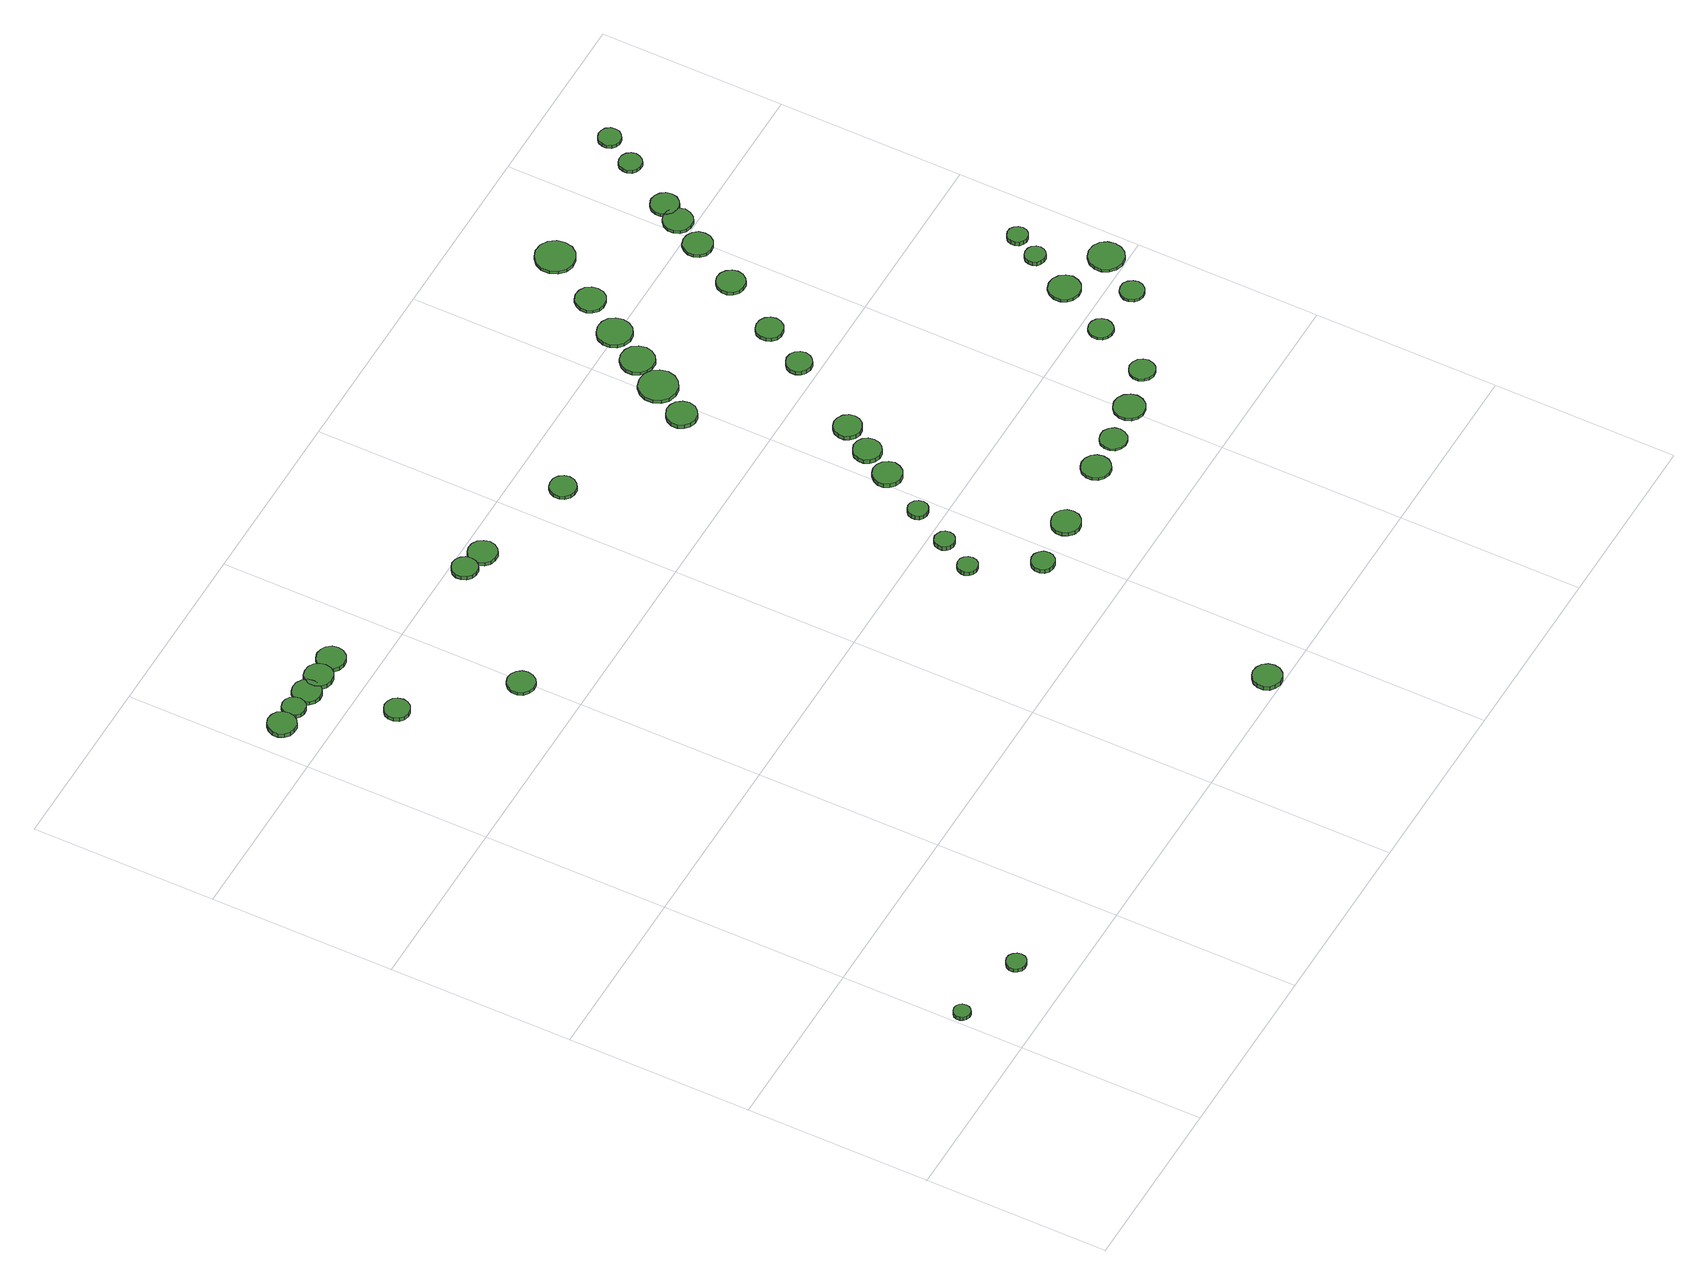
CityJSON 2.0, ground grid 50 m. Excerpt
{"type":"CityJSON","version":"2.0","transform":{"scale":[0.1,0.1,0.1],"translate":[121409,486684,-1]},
"CityObjects":{
"tree1":{"type":"SolitaryVegetationObject","attributes":{"function":"something"},"geometry":[{"type":"MultiSurface","lod":"1","boundaries":[[[0,1,2,3,4,5,6,7,8,9,10,11,12,13,14]],[[15,16,17,18,19,20,21,22,23,24,25,26,27,28,29]],[[0,29,28,1]],[[1,28,27,2]],[[2,27,26,3]],[[3,26,25,4]],[[4,25,24,5]],[[5,24,23,6]],[[6,23,22,7]],[[7,22,21,8]],[[8,21,20,9]],[[9,20,19,10]],[[10,19,18,11]],[[11,18,17,12]],[[12,17,16,13]],[[13,16,15,14]],[[14,15,29,0]]]}]},
"tree2":{"type":"SolitaryVegetationObject","attributes":{"function":"something"},"geometry":[{"type":"MultiSurface","lod":"1","boundaries":[[[30,31,32,33,34,35,36,37,38,39,40,41,42,43,44]],[[45,46,47,48,49,50,51,52,53,54,55,56,57,58,59]],[[30,59,58,31]],[[31,58,57,32]],[[32,57,56,33]],[[33,56,55,34]],[[34,55,54,35]],[[35,54,53,36]],[[36,53,52,37]],[[37,52,51,38]],[[38,51,50,39]],[[39,50,49,40]],[[40,49,48,41]],[[41,48,47,42]],[[42,47,46,43]],[[43,46,45,44]],[[44,45,59,30]]]}]},
"tree3":{"type":"SolitaryVegetationObject","attributes":{"function":"something"},"geometry":[{"type":"MultiSurface","lod":"1","boundaries":[[[60,61,62,63,64,65,66,67,68,69,70,71,72,73,74]],[[75,76,77,78,79,80,81,82,83,84,85,86,87,88,89]],[[60,89,88,61]],[[61,88,87,62]],[[62,87,86,63]],[[63,86,85,64]],[[64,85,84,65]],[[65,84,83,66]],[[66,83,82,67]],[[67,82,81,68]],[[68,81,80,69]],[[69,80,79,70]],[[70,79,78,71]],[[71,78,77,72]],[[72,77,76,73]],[[73,76,75,74]],[[74,75,89,60]]]}]},
"tree4":{"type":"SolitaryVegetationObject","attributes":{"function":"something"},"geometry":[{"type":"MultiSurface","lod":"1","boundaries":[[[90,91,92,93,94,95,96,97,98,99,100,101,102,103,104]],[[105,106,107,108,109,110,111,112,113,114,115,116,117,118,119]],[[90,119,118,91]],[[91,118,117,92]],[[92,117,116,93]],[[93,116,115,94]],[[94,115,114,95]],[[95,114,113,96]],[[96,113,112,97]],[[97,112,111,98]],[[98,111,110,99]],[[99,110,109,100]],[[100,109,108,101]],[[101,108,107,102]],[[102,107,106,103]],[[103,106,105,104]],[[104,105,119,90]]]}]},
"tree5":{"type":"SolitaryVegetationObject","attributes":{"function":"something"},"geometry":[{"type":"MultiSurface","lod":"1","boundaries":[[[120,121,122,123,124,125,126,127,128,129,130,131,132,133,134]],[[135,136,137,138,139,140,141,142,143,144,145,146,147,148,149]],[[120,149,148,121]],[[121,148,147,122]],[[122,147,146,123]],[[123,146,145,124]],[[124,145,144,125]],[[125,144,143,126]],[[126,143,142,127]],[[127,142,141,128]],[[128,141,140,129]],[[129,140,139,130]],[[130,139,138,131]],[[131,138,137,132]],[[132,137,136,133]],[[133,136,135,134]],[[134,135,149,120]]]}]},
"tree6":{"type":"SolitaryVegetationObject","attributes":{"function":"something"},"geometry":[{"type":"MultiSurface","lod":"1","boundaries":[[[150,151,152,153,154,155,156,157,158,159,160,161,162,163,164]],[[165,166,167,168,169,170,171,172,173,174,175,176,177,178,179]],[[150,179,178,151]],[[151,178,177,152]],[[152,177,176,153]],[[153,176,175,154]],[[154,175,174,155]],[[155,174,173,156]],[[156,173,172,157]],[[157,172,171,158]],[[158,171,170,159]],[[159,170,169,160]],[[160,169,168,161]],[[161,168,167,162]],[[162,167,166,163]],[[163,166,165,164]],[[164,165,179,150]]]}]},
"tree7":{"type":"SolitaryVegetationObject","attributes":{"function":"something"},"geometry":[{"type":"MultiSurface","lod":"1","boundaries":[[[180,181,182,183,184,185,186,187,188,189,190,191,192,193,194]],[[195,196,197,198,199,200,201,202,203,204,205,206,207,208,209]],[[180,209,208,181]],[[181,208,207,182]],[[182,207,206,183]],[[183,206,205,184]],[[184,205,204,185]],[[185,204,203,186]],[[186,203,202,187]],[[187,202,201,188]],[[188,201,200,189]],[[189,200,199,190]],[[190,199,198,191]],[[191,198,197,192]],[[192,197,196,193]],[[193,196,195,194]],[[194,195,209,180]]]}]},
"tree8":{"type":"SolitaryVegetationObject","attributes":{"function":"something"},"geometry":[{"type":"MultiSurface","lod":"1","boundaries":[[[210,211,212,213,214,215,216,217,218,219,220,221,222,223,224]],[[225,226,227,228,229,230,231,232,233,234,235,236,237,238,239]],[[210,239,238,211]],[[211,238,237,212]],[[212,237,236,213]],[[213,236,235,214]],[[214,235,234,215]],[[215,234,233,216]],[[216,233,232,217]],[[217,232,231,218]],[[218,231,230,219]],[[219,230,229,220]],[[220,229,228,221]],[[221,228,227,222]],[[222,227,226,223]],[[223,226,225,224]],[[224,225,239,210]]]}]},
"tree9":{"type":"SolitaryVegetationObject","attributes":{"function":"something"},"geometry":[{"type":"MultiSurface","lod":"1","boundaries":[[[240,241,242,243,244,245,246,247,248,249,250,251,252,253,254]],[[255,256,257,258,259,260,261,262,263,264,265,266,267,268,269]],[[240,269,268,241]],[[241,268,267,242]],[[242,267,266,243]],[[243,266,265,244]],[[244,265,264,245]],[[245,264,263,246]],[[246,263,262,247]],[[247,262,261,248]],[[248,261,260,249]],[[249,260,259,250]],[[250,259,258,251]],[[251,258,257,252]],[[252,257,256,253]],[[253,256,255,254]],[[254,255,269,240]]]}]},
"tree10":{"type":"SolitaryVegetationObject","attributes":{"function":"something"},"geometry":[{"type":"MultiSurface","lod":"1","boundaries":[[[270,271,272,273,274,275,276,277,278,279,280,281,282,283,284]],[[285,286,287,288,289,290,291,292,293,294,295,296,297,298,299]],[[270,299,298,271]],[[271,298,297,272]],[[272,297,296,273]],[[273,296,295,274]],[[274,295,294,275]],[[275,294,293,276]],[[276,293,292,277]],[[277,292,291,278]],[[278,291,290,279]],[[279,290,289,280]],[[280,289,288,281]],[[281,288,287,282]],[[282,287,286,283]],[[283,286,285,284]],[[284,285,299,270]]]}]},
"tree11":{"type":"SolitaryVegetationObject","attributes":{"function":"something"},"geometry":[{"type":"MultiSurface","lod":"1","boundaries":[[[300,301,302,303,304,305,306,307,308,309,310,311,312,313,314]],[[315,316,317,318,319,320,321,322,323,324,325,326,327,328,329]],[[300,329,328,301]],[[301,328,327,302]],[[302,327,326,303]],[[303,326,325,304]],[[304,325,324,305]],[[305,324,323,306]],[[306,323,322,307]],[[307,322,321,308]],[[308,321,320,309]],[[309,320,319,310]],[[310,319,318,311]],[[311,318,317,312]],[[312,317,316,313]],[[313,316,315,314]],[[314,315,329,300]]]}]},
"tree12":{"type":"SolitaryVegetationObject","attributes":{"function":"something"},"geometry":[{"type":"MultiSurface","lod":"1","boundaries":[[[330,331,332,333,334,335,336,337,338,339,340,341,342,343,344]],[[345,346,347,348,349,350,351,352,353,354,355,356,357,358,359]],[[330,359,358,331]],[[331,358,357,332]],[[332,357,356,333]],[[333,356,355,334]],[[334,355,354,335]],[[335,354,353,336]],[[336,353,352,337]],[[337,352,351,338]],[[338,351,350,339]],[[339,350,349,340]],[[340,349,348,341]],[[341,348,347,342]],[[342,347,346,343]],[[343,346,345,344]],[[344,345,359,330]]]}]},
"tree13":{"type":"SolitaryVegetationObject","attributes":{"function":"something"},"geometry":[{"type":"MultiSurface","lod":"1","boundaries":[[[360,361,362,363,364,365,366,367,368,369,370,371,372,373,374]],[[375,376,377,378,379,380,381,382,383,384,385,386,387,388,389]],[[360,389,388,361]],[[361,388,387,362]],[[362,387,386,363]],[[363,386,385,364]],[[364,385,384,365]],[[365,384,383,366]],[[366,383,382,367]],[[367,382,381,368]],[[368,381,380,369]],[[369,380,379,370]],[[370,379,378,371]],[[371,378,377,372]],[[372,377,376,373]],[[373,376,375,374]],[[374,375,389,360]]]}]},
"tree14":{"type":"SolitaryVegetationObject","attributes":{"function":"something"},"geometry":[{"type":"MultiSurface","lod":"1","boundaries":[[[390,391,392,393,394,395,396,397,398,399,400,401,402,403,404]],[[405,406,407,408,409,410,411,412,413,414,415,416,417,418,419]],[[390,419,418,391]],[[391,418,417,392]],[[392,417,416,393]],[[393,416,415,394]],[[394,415,414,395]],[[395,414,413,396]],[[396,413,412,397]],[[397,412,411,398]],[[398,411,410,399]],[[399,410,409,400]],[[400,409,408,401]],[[401,408,407,402]],[[402,407,406,403]],[[403,406,405,404]],[[404,405,419,390]]]}]},
"tree15":{"type":"SolitaryVegetationObject","attributes":{"function":"something"},"geometry":[{"type":"MultiSurface","lod":"1","boundaries":[[[420,421,422,423,424,425,426,427,428,429,430,431,432,433,434]],[[435,436,437,438,439,440,441,442,443,444,445,446,447,448,449]],[[420,449,448,421]],[[421,448,447,422]],[[422,447,446,423]],[[423,446,445,424]],[[424,445,444,425]],[[425,444,443,426]],[[426,443,442,427]],[[427,442,441,428]],[[428,441,440,429]],[[429,440,439,430]],[[430,439,438,431]],[[431,438,437,432]],[[432,437,436,433]],[[433,436,435,434]],[[434,435,449,420]]]}]},
"tree16":{"type":"SolitaryVegetationObject","attributes":{"function":"something"},"geometry":[{"type":"MultiSurface","lod":"1","boundaries":[[[450,451,452,453,454,455,456,457,458,459,460,461,462,463,464]],[[465,466,467,468,469,470,471,472,473,474,475,476,477,478,479]],[[450,479,478,451]],[[451,478,477,452]],[[452,477,476,453]],[[453,476,475,454]],[[454,475,474,455]],[[455,474,473,456]],[[456,473,472,457]],[[457,472,471,458]],[[458,471,470,459]],[[459,470,469,460]],[[460,469,468,461]],[[461,468,467,462]],[[462,467,466,463]],[[463,466,465,464]],[[464,465,479,450]]]}]},
"tree17":{"type":"SolitaryVegetationObject","attributes":{"function":"something"},"geometry":[{"type":"MultiSurface","lod":"1","boundaries":[[[480,481,482,483,484,485,486,487,488,489,490,491,492,493,494]],[[495,496,497,498,499,500,501,502,503,504,505,506,507,508,509]],[[480,509,508,481]],[[481,508,507,482]],[[482,507,506,483]],[[483,506,505,484]],[[484,505,504,485]],[[485,504,503,486]],[[486,503,502,487]],[[487,502,501,488]],[[488,501,500,489]],[[489,500,499,490]],[[490,499,498,491]],[[491,498,497,492]],[[492,497,496,493]],[[493,496,495,494]],[[494,495,509,480]]]}]},
"tree18":{"type":"SolitaryVegetationObject","attributes":{"function":"something"},"geometry":[{"type":"MultiSurface","lod":"1","boundaries":[[[510,511,512,513,514,515,516,517,518,519,520,521,522,523,524]],[[525,526,527,528,529,530,531,532,533,534,535,536,537,538,539]],[[510,539,538,511]],[[511,538,537,512]],[[512,537,536,513]],[[513,536,535,514]],[[514,535,534,515]],[[515,534,533,516]],[[516,533,532,517]],[[517,532,531,518]],[[518,531,530,519]],[[519,530,529,520]],[[520,529,528,521]],[[521,528,527,522]],[[522,527,526,523]],[[523,526,525,524]],[[524,525,539,510]]]}]},
"tree19":{"type":"SolitaryVegetationObject","attributes":{"function":"something"},"geometry":[{"type":"MultiSurface","lod":"1","boundaries":[[[540,541,542,543,544,545,546,547,548,549,550,551,552,553,554]],[[555,556,557,558,559,560,561,562,563,564,565,566,567,568,569]],[[540,569,568,541]],[[541,568,567,542]],[[542,567,566,543]],[[543,566,565,544]],[[544,565,564,545]],[[545,564,563,546]],[[546,563,562,547]],[[547,562,561,548]],[[548,561,560,549]],[[549,560,559,550]],[[550,559,558,551]],[[551,558,557,552]],[[552,557,556,553]],[[553,556,555,554]],[[554,555,569,540]]]}]},
"tree20":{"type":"SolitaryVegetationObject","attributes":{"function":"something"},"geometry":[{"type":"MultiSurface","lod":"1","boundaries":[[[570,571,572,573,574,575,576,577,578,579,580,581,582,583,584]],[[585,586,587,588,589,590,591,592,593,594,595,596,597,598,599]],[[570,599,598,571]],[[571,598,597,572]],[[572,597,596,573]],[[573,596,595,574]],[[574,595,594,575]],[[575,594,593,576]],[[576,593,592,577]],[[577,592,591,578]],[[578,591,590,579]],[[579,590,589,580]],[[580,589,588,581]],[[581,588,587,582]],[[582,587,586,583]],[[583,586,585,584]],[[584,585,599,570]]]}]},
"tree21":{"type":"SolitaryVegetationObject","attributes":{"function":"something"},"geometry":[{"type":"MultiSurface","lod":"1","boundaries":[[[600,601,602,603,604,605,606,607,608,609,610,611,612,613,614]],[[615,616,617,618,619,620,621,622,623,624,625,626,627,628,629]],[[600,629,628,601]],[[601,628,627,602]],[[602,627,626,603]],[[603,626,625,604]],[[604,625,624,605]],[[605,624,623,606]],[[606,623,622,607]],[[607,622,621,608]],[[608,621,620,609]],[[609,620,619,610]],[[610,619,618,611]],[[611,618,617,612]],[[612,617,616,613]],[[613,616,615,614]],[[614,615,629,600]]]}]},
"tree22":{"type":"SolitaryVegetationObject","attributes":{"function":"something"},"geometry":[{"type":"MultiSurface","lod":"1","boundaries":[[[630,631,632,633,634,635,636,637,638,639,640,641,642,643,644]],[[645,646,647,648,649,650,651,652,653,654,655,656,657,658,659]],[[630,659,658,631]],[[631,658,657,632]],[[632,657,656,633]],[[633,656,655,634]],[[634,655,654,635]],[[635,654,653,636]],[[636,653,652,637]],[[637,652,651,638]],[[638,651,650,639]],[[639,650,649,640]],[[640,649,648,641]],[[641,648,647,642]],[[642,647,646,643]],[[643,646,645,644]],[[644,645,659,630]]]}]},
"tree23":{"type":"SolitaryVegetationObject","attributes":{"function":"something"},"geometry":[{"type":"MultiSurface","lod":"1","boundaries":[[[660,661,662,663,664,665,666,667,668,669,670,671,672,673,674]],[[675,676,677,678,679,680,681,682,683,684,685,686,687,688,689]],[[660,689,688,661]],[[661,688,687,662]],[[662,687,686,663]],[[663,686,685,664]],[[664,685,684,665]],[[665,684,683,666]],[[666,683,682,667]],[[667,682,681,668]],[[668,681,680,669]],[[669,680,679,670]],[[670,679,678,671]],[[671,678,677,672]],[[672,677,676,673]],[[673,676,675,674]],[[674,675,689,660]]]}]},
"tree24":{"type":"SolitaryVegetationObject","attributes":{"function":"something"},"geometry":[{"type":"MultiSurface","lod":"1","boundaries":[[[690,691,692,693,694,695,696,697,698,699,700,701,702,703,704]],[[705,706,707,708,709,710,711,712,713,714,715,716,717,718,719]],[[690,719,718,691]],[[691,718,717,692]],[[692,717,716,693]],[[693,716,715,694]],[[694,715,714,695]],[[695,714,713,696]],[[696,713,712,697]],[[697,712,711,698]],[[698,711,710,699]],[[699,710,709,700]],[[700,709,708,701]],[[701,708,707,702]],[[702,707,706,703]],[[703,706,705,704]],[[704,705,719,690]]]}]},
"tree25":{"type":"SolitaryVegetationObject","attributes":{"function":"something"},"geometry":[{"type":"MultiSurface","lod":"1","boundaries":[[[720,721,722,723,724,725,726,727,728,729,730,731,732,733,734]],[[735,736,737,738,739,740,741,742,743,744,745,746,747,748,749]],[[720,749,748,721]],[[721,748,747,722]],[[722,747,746,723]],[[723,746,745,724]],[[724,745,744,725]],[[725,744,743,726]],[[726,743,742,727]],[[727,742,741,728]],[[728,741,740,729]],[[729,740,739,730]],[[730,739,738,731]],[[731,738,737,732]],[[732,737,736,733]],[[733,736,735,734]],[[734,735,749,720]]]}]},
"tree26":{"type":"SolitaryVegetationObject","attributes":{"function":"something"},"geometry":[{"type":"MultiSurface","lod":"1","boundaries":[[[750,751,752,753,754,755,756,757,758,759,760,761,762,763,764]],[[765,766,767,768,769,770,771,772,773,774,775,776,777,778,779]],[[750,779,778,751]],[[751,778,777,752]],[[752,777,776,753]],[[753,776,775,754]],[[754,775,774,755]],[[755,774,773,756]],[[756,773,772,757]],[[757,772,771,758]],[[758,771,770,759]],[[759,770,769,760]],[[760,769,768,761]],[[761,768,767,762]],[[762,767,766,763]],[[763,766,765,764]],[[764,765,779,750]]]}]},
"tree27":{"type":"SolitaryVegetationObject","attributes":{"function":"something"},"geometry":[{"type":"MultiSurface","lod":"1","boundaries":[[[780,781,782,783,784,785,786,787,788,789,790,791,792,793,794]],[[795,796,797,798,799,800,801,802,803,804,805,806,807,808,809]],[[780,809,808,781]],[[781,808,807,782]],[[782,807,806,783]],[[783,806,805,784]],[[784,805,804,785]],[[785,804,803,786]],[[786,803,802,787]],[[787,802,801,788]],[[788,801,800,789]],[[789,800,799,790]],[[790,799,798,791]],[[791,798,797,792]],[[792,797,796,793]],[[793,796,795,794]],[[794,795,809,780]]]}]},
"tree28":{"type":"SolitaryVegetationObject","attributes":{"function":"something"},"geometry":[{"type":"MultiSurface","lod":"1","boundaries":[[[810,811,812,813,814,815,816,817,818,819,820,821,822,823,824]],[[825,826,827,828,829,830,831,832,833,834,835,836,837,838,839]],[[810,839,838,811]],[[811,838,837,812]],[[812,837,836,813]],[[813,836,835,814]],[[814,835,834,815]],[[815,834,833,816]],[[816,833,832,817]],[[817,832,831,818]],[[818,831,830,819]],[[819,830,829,820]],[[820,829,828,821]],[[821,828,827,822]],[[822,827,826,823]],[[823,826,825,824]],[[824,825,839,810]]]}]},
"tree29":{"type":"SolitaryVegetationObject","attributes":{"function":"something"},"geometry":[{"type":"MultiSurface","lod":"1","boundaries":[[[840,841,842,843,844,845,846,847,848,849,850,851,852,853,854]],[[855,856,857,858,859,860,861,862,863,864,865,866,867,868,869]],[[840,869,868,841]],[[841,868,867,842]],[[842,867,866,843]],[[843,866,865,844]],[[844,865,864,845]],[[845,864,863,846]],[[846,863,862,847]],[[847,862,861,848]],[[848,861,860,849]],[[849,860,859,850]],[[850,859,858,851]],[[851,858,857,852]],[[852,857,856,853]],[[853,856,855,854]],[[854,855,869,840]]]}]},
"tree30":{"type":"SolitaryVegetationObject","attributes":{"function":"something"},"geometry":[{"type":"MultiSurface","lod":"1","boundaries":[[[870,871,872,873,874,875,876,877,878,879,880,881,882,883,884]],[[885,886,887,888,889,890,891,892,893,894,895,896,897,898,899]],[[870,899,898,871]],[[871,898,897,872]],[[872,897,896,873]],[[873,896,895,874]],[[874,895,894,875]],[[875,894,893,876]],[[876,893,892,877]],[[877,892,891,878]],[[878,891,890,879]],[[879,890,889,880]],[[880,889,888,881]],[[881,888,887,882]],[[882,887,886,883]],[[883,886,885,884]],[[884,885,899,870]]]}]},
"tree31":{"type":"SolitaryVegetationObject","attributes":{"function":"something"},"geometry":[{"type":"MultiSurface","lod":"1","boundaries":[[[900,901,902,903,904,905,906,907,908,909,910,911,912,913,914]],[[915,916,917,918,919,920,921,922,923,924,925,926,927,928,929]],[[900,929,928,901]],[[901,928,927,902]],[[902,927,926,903]],[[903,926,925,904]],[[904,925,924,905]],[[905,924,923,906]],[[906,923,922,907]],[[907,922,921,908]],[[908,921,920,909]],[[909,920,919,910]],[[910,919,918,911]],[[911,918,917,912]],[[912,917,916,913]],[[913,916,915,914]],[[914,915,929,900]]]}]},
"tree32":{"type":"SolitaryVegetationObject","attributes":{"function":"something"},"geometry":[{"type":"MultiSurface","lod":"1","boundaries":[[[930,931,932,933,934,935,936,937,938,939,940,941,942,943,944]],[[945,946,947,948,949,950,951,952,953,954,955,956,957,958,959]],[[930,959,958,931]],[[931,958,957,932]],[[932,957,956,933]],[[933,956,955,934]],[[934,955,954,935]],[[935,954,953,936]],[[936,953,952,937]],[[937,952,951,938]],[[938,951,950,939]],[[939,950,949,940]],[[940,949,948,941]],[[941,948,947,942]],[[942,947,946,943]],[[943,946,945,944]],[[944,945,959,930]]]}]},
"tree33":{"type":"SolitaryVegetationObject","attributes":{"function":"something"},"geometry":[{"type":"MultiSurface","lod":"1","boundaries":[[[960,961,962,963,964,965,966,967,968,969,970,971,972,973,974]],[[975,976,977,978,979,980,981,982,983,984,985,986,987,988,989]],[[960,989,988,961]],[[961,988,987,962]],[[962,987,986,963]],[[963,986,985,964]],[[964,985,984,965]],[[965,984,983,966]],[[966,983,982,967]],[[967,982,981,968]],[[968,981,980,969]],[[969,980,979,970]],[[970,979,978,971]],[[971,978,977,972]],[[972,977,976,973]],[[973,976,975,974]],[[974,975,989,960]]]}]},
"tree34":{"type":"SolitaryVegetationObject","attributes":{"function":"something"},"geometry":[{"type":"MultiSurface","lod":"1","boundaries":[[[990,991,992,993,994,995,996,997,998,999,1000,1001,1002,1003,1004]],[[1005,1006,1007,1008,1009,1010,1011,1012,1013,1014,1015,1016,1017,1018,1019]],[[990,1019,1018,991]],[[991,1018,1017,992]],[[992,1017,1016,993]],[[993,1016,1015,994]],[[994,1015,1014,995]],[[995,1014,1013,996]],[[996,1013,1012,997]],[[997,1012,1011,998]],[[998,1011,1010,999]],[[999,1010,1009,1000]],[[1000,1009,1008,1001]],[[1001,1008,1007,1002]],[[1002,1007,1006,1003]],[[1003,1006,1005,1004]],[[1004,1005,1019,990]]]}]},
"tree35":{"type":"SolitaryVegetationObject","attributes":{"function":"something"},"geometry":[{"type":"MultiSurface","lod":"1","boundaries":[[[1020,1021,1022,1023,1024,1025,1026,1027,1028,1029,1030,1031,1032,1033,1034]],[[1035,1036,1037,1038,1039,1040,1041,1042,1043,1044,1045,1046,1047,1048,1049]],[[1020,1049,1048,1021]],[[1021,1048,1047,1022]],[[1022,1047,1046,1023]],[[1023,1046,1045,1024]],[[1024,1045,1044,1025]],[[1025,1044,1043,1026]],[[1026,1043,1042,1027]],[[1027,1042,1041,1028]],[[1028,1041,1040,1029]],[[1029,1040,1039,1030]],[[1030,1039,1038,1031]],[[1031,1038,1037,1032]],[[1032,1037,1036,1033]],[[1033,1036,1035,1034]],[[1034,1035,1049,1020]]]}]},
"tree36":{"type":"SolitaryVegetationObject","attributes":{"function":"something"},"geometry":[{"type":"MultiSurface","lod":"1","boundaries":[[[1050,1051,1052,1053,1054,1055,1056,1057,1058,1059,1060,1061,1062,1063,1064]],[[1065,1066,1067,1068,1069,1070,1071,1072,1073,1074,1075,1076,1077,1078,1079]],[[1050,1079,1078,1051]],[[1051,1078,1077,1052]],[[1052,1077,1076,1053]],[[1053,1076,1075,1054]],[[1054,1075,1074,1055]],[[1055,1074,1073,1056]],[[1056,1073,1072,1057]],[[1057,1072,1071,1058]],[[1058,1071,1070,1059]],[[1059,1070,1069,1060]],[[1060,1069,1068,1061]],[[1061,1068,1067,1062]],[[1062,1067,1066,1063]],[[1063,1066,1065,1064]],[[1064,1065,1079,1050]]]}]},
"tree37":{"type":"SolitaryVegetationObject","attributes":{"function":"something"},"geometry":[{"type":"MultiSurface","lod":"1","boundaries":[[[1080,1081,1082,1083,1084,1085,1086,1087,1088,1089,1090,1091,1092,1093,1094]],[[1095,1096,1097,1098,1099,1100,1101,1102,1103,1104,1105,1106,1107,1108,1109]],[[1080,1109,1108,1081]],[[1081,1108,1107,1082]],[[1082,1107,1106,1083]],[[1083,1106,1105,1084]],[[1084,1105,1104,1085]],[[1085,1104,1103,1086]],[[1086,1103,1102,1087]],[[1087,1102,1101,1088]],[[1088,1101,1100,1089]],[[1089,1100,1099,1090]],[[1090,1099,1098,1091]],[[1091,1098,1097,1092]],[[1092,1097,1096,1093]],[[1093,1096,1095,1094]],[[1094,1095,1109,1080]]]}]},
"tree38":{"type":"SolitaryVegetationObject","attributes":{"function":"something"},"geometry":[{"type":"MultiSurface","lod":"1","boundaries":[[[1110,1111,1112,1113,1114,1115,1116,1117,1118,1119,1120,1121,1122,1123,1124]],[[1125,1126,1127,1128,1129,1130,1131,1132,1133,1134,1135,1136,1137,1138,1139]],[[1110,1139,1138,1111]],[[1111,1138,1137,1112]],[[1112,1137,1136,1113]],[[1113,1136,1135,1114]],[[1114,1135,1134,1115]],[[1115,1134,1133,1116]],[[1116,1133,1132,1117]],[[1117,1132,1131,1118]],[[1118,1131,1130,1119]],[[1119,1130,1129,1120]],[[1120,1129,1128,1121]],[[1121,1128,1127,1122]],[[1122,1127,1126,1123]],[[1123,1126,1125,1124]],[[1124,1125,1139,1110]]]}]},
"tree39":{"type":"SolitaryVegetationObject","attributes":{"function":"something"},"geometry":[{"type":"MultiSurface","lod":"1","boundaries":[[[1140,1141,1142,1143,1144,1145,1146,1147,1148,1149,1150,1151,1152,1153,1154]],[[1155,1156,1157,1158,1159,1160,1161,1162,1163,1164,1165,1166,1167,1168,1169]],[[1140,1169,1168,1141]],[[1141,1168,1167,1142]],[[1142,1167,1166,1143]],[[1143,1166,1165,1144]],[[1144,1165,1164,1145]],[[1145,1164,1163,1146]],[[1146,1163,1162,1147]],[[1147,1162,1161,1148]],[[1148,1161,1160,1149]],[[1149,1160,1159,1150]],[[1150,1159,1158,1151]],[[1151,1158,1157,1152]],[[1152,1157,1156,1153]],[[1153,1156,1155,1154]],[[1154,1155,1169,1140]]]}]},
"tree40":{"type":"SolitaryVegetationObject","attributes":{"function":"something"},"geometry":[{"type":"MultiSurface","lod":"1","boundaries":[[[1170,1171,1172,1173,1174,1175,1176,1177,1178,1179,1180,1181,1182,1183,1184]],[[1185,1186,1187,1188,1189,1190,1191,1192,1193,1194,1195,1196,1197,1198,1199]],[[1170,1199,1198,1171]],[[1171,1198,1197,1172]],[[1172,1197,1196,1173]],[[1173,1196,1195,1174]],[[1174,1195,1194,1175]],[[1175,1194,1193,1176]],[[1176,1193,1192,1177]],[[1177,1192,1191,1178]],[[1178,1191,1190,1179]],[[1179,1190,1189,1180]],[[1180,1189,1188,1181]],[[1181,1188,1187,1182]],[[1182,1187,1186,1183]],[[1183,1186,1185,1184]],[[1184,1185,1199,1170]]]}]},
"tree41":{"type":"SolitaryVegetationObject","attributes":{"function":"something"},"geometry":[{"type":"MultiSurface","lod":"1","boundaries":[[[1200,1201,1202,1203,1204,1205,1206,1207,1208,1209,1210,1211,1212,1213,1214]],[[1215,1216,1217,1218,1219,1220,1221,1222,1223,1224,1225,1226,1227,1228,1229]],[[1200,1229,1228,1201]],[[1201,1228,1227,1202]],[[1202,1227,1226,1203]],[[1203,1226,1225,1204]],[[1204,1225,1224,1205]],[[1205,1224,1223,1206]],[[1206,1223,1222,1207]],[[1207,1222,1221,1208]],[[1208,1221,1220,1209]],[[1209,1220,1219,1210]],[[1210,1219,1218,1211]],[[1211,1218,1217,1212]],[[1212,1217,1216,1213]],[[1213,1216,1215,1214]],[[1214,1215,1229,1200]]]}]},
"tree42":{"type":"SolitaryVegetationObject","attributes":{"function":"something"},"geometry":[{"type":"MultiSurface","lod":"1","boundaries":[[[1230,1231,1232,1233,1234,1235,1236,1237,1238,1239,1240,1241,1242,1243,1244]],[[1245,1246,1247,1248,1249,1250,1251,1252,1253,1254,1255,1256,1257,1258,1259]],[[1230,1259,1258,1231]],[[1231,1258,1257,1232]],[[1232,1257,1256,1233]],[[1233,1256,1255,1234]],[[1234,1255,1254,1235]],[[1235,1254,1253,1236]],[[1236,1253,1252,1237]],[[1237,1252,1251,1238]],[[1238,1251,1250,1239]],[[1239,1250,1249,1240]],[[1240,1249,1248,1241]],[[1241,1248,1247,1242]],[[1242,1247,1246,1243]],[[1243,1246,1245,1244]],[[1244,1245,1259,1230]]]}]},
"tree43":{"type":"SolitaryVegetationObject","attributes":{"function":"something"},"geometry":[{"type":"MultiSurface","lod":"1","boundaries":[[[1260,1261,1262,1263,1264,1265,1266,1267,1268,1269,1270,1271,1272,1273,1274]],[[1275,1276,1277,1278,1279,1280,1281,1282,1283,1284,1285,1286,1287,1288,1289]],[[1260,1289,1288,1261]],[[1261,1288,1287,1262]],[[1262,1287,1286,1263]],[[1263,1286,1285,1264]],[[1264,1285,1284,1265]],[[1265,1284,1283,1266]],[[1266,1283,1282,1267]],[[1267,1282,1281,1268]],[[1268,1281,1280,1269]],[[1269,1280,1279,1270]],[[1270,1279,1278,1271]],[[1271,1278,1277,1272]],[[1272,1277,1276,1273]],[[1273,1276,1275,1274]],[[1274,1275,1289,1260]]]}]},
"tree44":{"type":"SolitaryVegetationObject","attributes":{"function":"something"},"geometry":[{"type":"MultiSurface","lod":"1","boundaries":[[[1290,1291,1292,1293,1294,1295,1296,1297,1298,1299,1300,1301,1302,1303,1304]],[[1305,1306,1307,1308,1309,1310,1311,1312,1313,1314,1315,1316,1317,1318,1319]],[[1290,1319,1318,1291]],[[1291,1318,1317,1292]],[[1292,1317,1316,1293]],[[1293,1316,1315,1294]],[[1294,1315,1314,1295]],[[1295,1314,1313,1296]],[[1296,1313,1312,1297]],[[1297,1312,1311,1298]],[[1298,1311,1310,1299]],[[1299,1310,1309,1300]],[[1300,1309,1308,1301]],[[1301,1308,1307,1302]],[[1302,1307,1306,1303]],[[1303,1306,1305,1304]],[[1304,1305,1319,1290]]]}]},
"tree45":{"type":"SolitaryVegetationObject","attributes":{"function":"something"},"geometry":[{"type":"MultiSurface","lod":"1","boundaries":[[[1320,1321,1322,1323,1324,1325,1326,1327,1328,1329,1330,1331,1332,1333,1334]],[[1335,1336,1337,1338,1339,1340,1341,1342,1343,1344,1345,1346,1347,1348,1349]],[[1320,1349,1348,1321]],[[1321,1348,1347,1322]],[[1322,1347,1346,1323]],[[1323,1346,1345,1324]],[[1324,1345,1344,1325]],[[1325,1344,1343,1326]],[[1326,1343,1342,1327]],[[1327,1342,1341,1328]],[[1328,1341,1340,1329]],[[1329,1340,1339,1330]],[[1330,1339,1338,1331]],[[1331,1338,1337,1332]],[[1332,1337,1336,1333]],[[1333,1336,1335,1334]],[[1334,1335,1349,1320]]]}]}
},
"vertices":[
[44,178,31],[42,188,31],[37,195,31],[29,200,31],[20,201,31],[11,198,31],[4,192,31],[0,183,31],[0,174,31],[4,165,31],[11,159,31],[20,156,31],[29,157,31],[37,162,31],[42,169,31],[42,169,19],[37,162,19],[29,157,19],[20,156,19],[11,159,19],[4,165,19],[0,174,19],[0,183,19],[4,192,19],[11,198,19],[20,201,19],[29,200,19],[37,195,19],[42,188,19],[44,178,19],
[263,140,24],[261,151,24],[254,160,24],[245,166,24],[234,167,24],[223,163,24],[215,156,24],[210,146,24],[210,135,24],[215,125,24],[223,117,24],[234,114,24],[245,115,24],[254,120,24],[261,129,24],[261,129,12],[254,120,12],[245,115,12],[234,114,12],[223,117,12],[215,125,12],[210,135,12],[210,146,12],[215,156,12],[223,163,12],[234,167,12],[245,166,12],[254,160,12],[261,151,12],[263,140,12],
[122,2116,27],[119,2132,27],[110,2145,27],[96,2152,27],[80,2154,27],[65,2149,27],[54,2139,27],[47,2124,27],[47,2108,27],[54,2094,27],[65,2083,27],[80,2079,27],[96,2080,27],[110,2088,27],[119,2101,27],[119,2101,14],[110,2088,14],[96,2080,14],[80,2079,14],[65,2083,14],[54,2094,14],[47,2108,14],[47,2124,14],[54,2139,14],[65,2149,14],[80,2154,14],[96,2152,14],[110,2145,14],[119,2132,14],[122,2116,14],
[180,2117,25],[177,2130,25],[170,2140,25],[159,2146,25],[146,2148,25],[134,2144,25],[124,2135,25],[119,2123,25],[119,2111,25],[124,2099,25],[134,2090,25],[146,2086,25],[159,2088,25],[170,2094,25],[177,2104,25],[177,2104,13],[170,2094,13],[159,2088,13],[146,2086,13],[134,2090,13],[124,2099,13],[119,2111,13],[119,2123,13],[124,2135,13],[134,2144,13],[146,2148,13],[159,2146,13],[170,2140,13],[177,2130,13],[180,2117,13],
[298,1889,23],[295,1903,23],[287,1914,23],[274,1921,23],[260,1923,23],[247,1918,23],[237,1909,23],[231,1896,23],[231,1882,23],[237,1869,23],[247,1860,23],[260,1856,23],[274,1857,23],[287,1864,23],[295,1875,23],[295,1875,11],[287,1864,11],[274,1857,11],[260,1856,11],[247,1860,11],[237,1869,11],[231,1882,11],[231,1896,11],[237,1909,11],[247,1918,11],[260,1923,11],[274,1921,11],[287,1914,11],[295,1903,11],[298,1889,11],
[248,2113,24],[245,2129,24],[236,2141,24],[222,2149,24],[206,2151,24],[191,2146,24],[180,2136,24],[173,2121,24],[173,2105,24],[180,2091,24],[191,2080,24],[206,2075,24],[222,2077,24],[236,2085,24],[245,2098,24],[245,2098,12],[236,2085,12],[222,2077,12],[206,2075,12],[191,2080,12],[180,2091,12],[173,2105,12],[173,2121,12],[180,2136,12],[191,2146,12],[206,2151,12],[222,2149,12],[236,2141,12],[245,2129,12],[248,2113,12],
[308,2112,25],[305,2127,25],[296,2140,25],[282,2148,25],[266,2149,25],[251,2145,25],[240,2134,25],[233,2120,25],[233,2104,25],[240,2089,25],[251,2079,25],[266,2074,25],[282,2076,25],[296,2084,25],[305,2096,25],[305,2096,12],[296,2084,12],[282,2076,12],[266,2074,12],[251,2079,12],[240,2089,12],[233,2104,12],[233,2120,12],[240,2134,12],[251,2145,12],[266,2149,12],[282,2148,12],[296,2140,12],[305,2127,12],[308,2112,12],
[375,2112,23],[372,2128,23],[362,2141,23],[349,2148,23],[333,2150,23],[318,2145,23],[306,2135,23],[300,2120,23],[300,2104,23],[306,2090,23],[318,2080,23],[333,2075,23],[349,2076,23],[362,2084,23],[372,2097,23],[372,2097,11],[362,2084,11],[349,2076,11],[333,2075,11],[318,2080,11],[306,2090,11],[300,2104,11],[300,2120,11],[306,2135,11],[318,2145,11],[333,2150,11],[349,2148,11],[362,2141,11],[372,2128,11],[375,2112,11],
[528,1662,16],[525,1677,16],[516,1689,16],[503,1697,16],[487,1699,16],[473,1694,16],[461,1684,16],[455,1670,16],[455,1654,16],[461,1640,16],[473,1630,16],[487,1625,16],[503,1626,16],[516,1634,16],[525,1647,16],[525,1647,7],[516,1634,7],[503,1626,7],[487,1625,7],[473,1630,7],[461,1640,7],[455,1654,7],[455,1670,7],[461,1684,7],[473,1694,7],[487,1699,7],[503,1697,7],[516,1689,7],[525,1677,7],[528,1662,7],
[796,1964,19],[793,1978,19],[785,1989,19],[773,1996,19],[759,1998,19],[745,1993,19],[735,1984,19],[729,1971,19],[729,1957,19],[735,1944,19],[745,1934,19],[759,1930,19],[773,1931,19],[785,1938,19],[793,1950,19],[793,1950,7],[785,1938,7],[773,1931,7],[759,1930,7],[745,1934,7],[735,1944,7],[729,1957,7],[729,1971,7],[735,1984,7],[745,1993,7],[759,1998,7],[773,1996,7],[785,1989,7],[793,1978,7],[796,1964,7],
[1409,39,22],[1406,55,22],[1396,68,22],[1382,76,22],[1366,78,22],[1351,73,22],[1339,62,22],[1333,47,22],[1333,31,22],[1339,16,22],[1351,6,22],[1366,1,22],[1382,2,22],[1396,10,22],[1406,23,22],[1406,23,9],[1396,10,9],[1382,2,9],[1366,1,9],[1351,6,9],[1339,16,9],[1333,31,9],[1333,47,9],[1339,62,9],[1351,73,9],[1366,78,9],[1382,76,9],[1396,68,9],[1406,55,9],[1409,39,9],
[867,1949,18],[863,1964,18],[854,1977,18],[840,1985,18],[824,1987,18],[809,1982,18],[797,1971,18],[791,1957,18],[791,1941,18],[797,1926,18],[809,1916,18],[824,1911,18],[840,1912,18],[854,1920,18],[863,1933,18],[863,1933,7],[854,1920,7],[840,1912,7],[824,1911,7],[809,1916,7],[797,1926,7],[791,1941,7],[791,1957,7],[797,1971,7],[809,1982,7],[824,1987,7],[840,1985,7],[854,1977,7],[863,1964,7],[867,1949,7],
[1376,867,22],[1374,878,22],[1367,887,22],[1358,893,22],[1347,894,22],[1336,890,22],[1328,883,22],[1323,873,22],[1323,862,22],[1328,851,22],[1336,844,22],[1347,840,22],[1358,842,22],[1367,847,22],[1374,856,22],[1374,856,10],[1367,847,10],[1358,842,10],[1347,840,10],[1336,844,10],[1328,851,10],[1323,862,10],[1323,873,10],[1328,883,10],[1336,890,10],[1347,894,10],[1358,893,10],[1367,887,10],[1374,878,10],[1376,867,10],
[1477,707,25],[1475,720,25],[1467,730,25],[1456,737,25],[1443,738,25],[1431,734,25],[1421,726,25],[1416,714,25],[1416,701,25],[1421,689,25],[1431,680,25],[1443,677,25],[1456,678,25],[1467,684,25],[1475,695,25],[1475,695,12],[1467,684,12],[1456,678,12],[1443,677,12],[1431,680,12],[1421,689,12],[1416,701,12],[1416,714,12],[1421,726,12],[1431,734,12],[1443,738,12],[1456,737,12],[1467,730,12],[1475,720,12],[1477,707,12],
[1150,1876,18],[1147,1890,18],[1138,1902,18],[1125,1909,18],[1111,1910,18],[1097,1906,18],[1086,1896,18],[1080,1883,18],[1080,1868,18],[1086,1855,18],[1097,1845,18],[1111,1841,18],[1125,1842,18],[1138,1850,18],[1147,1861,18],[1147,1861,7],[1138,1850,7],[1125,1842,7],[1111,1841,7],[1097,1845,7],[1086,1855,7],[1080,1868,7],[1080,1883,7],[1086,1896,7],[1097,1906,7],[1111,1910,7],[1125,1909,7],[1138,1902,7],[1147,1890,7],[1150,1876,7],
[1426,958,20],[1424,969,20],[1417,978,20],[1407,983,20],[1396,985,20],[1386,981,20],[1377,974,20],[1373,964,20],[1373,952,20],[1377,942,20],[1386,935,20],[1396,931,20],[1407,932,20],[1417,938,20],[1424,947,20],[1424,947,7],[1417,938,7],[1407,932,7],[1396,931,7],[1386,935,7],[1377,942,7],[1373,952,7],[1373,964,7],[1377,974,7],[1386,981,7],[1396,985,7],[1407,983,7],[1417,978,7],[1424,969,7],[1426,958,7],
[1486,1064,19],[1484,1075,19],[1477,1084,19],[1467,1090,19],[1456,1091,19],[1446,1088,19],[1437,1080,19],[1433,1070,19],[1433,1059,19],[1437,1049,19],[1446,1041,19],[1456,1038,19],[1467,1039,19],[1477,1044,19],[1484,1053,19],[1484,1053,7],[1477,1044,7],[1467,1039,7],[1456,1038,7],[1446,1041,7],[1437,1049,7],[1433,1059,7],[1433,1070,7],[1437,1080,7],[1446,1088,7],[1456,1091,7],[1467,1090,7],[1477,1084,7],[1484,1075,7],[1486,1064,7],
[1632,721,19],[1629,737,19],[1619,750,19],[1605,758,19],[1589,759,19],[1574,754,19],[1562,744,19],[1555,729,19],[1555,713,19],[1562,698,19],[1574,687,19],[1589,682,19],[1605,684,19],[1619,692,19],[1629,705,19],[1629,705,7],[1619,692,7],[1605,684,7],[1589,682,7],[1574,687,7],[1562,698,7],[1555,713,7],[1555,729,7],[1562,744,7],[1574,754,7],[1589,759,7],[1605,758,7],[1619,750,7],[1629,737,7],[1632,721,7],
[1567,1186,20],[1563,1202,20],[1554,1215,20],[1540,1223,20],[1524,1225,20],[1509,1220,20],[1497,1209,20],[1490,1194,20],[1490,1178,20],[1497,1164,20],[1509,1153,20],[1524,1148,20],[1540,1150,20],[1554,1158,20],[1563,1171,20],[1563,1171,7],[1554,1158,7],[1540,1150,7],[1524,1148,7],[1509,1153,7],[1497,1164,7],[1490,1178,7],[1490,1194,7],[1497,1209,7],[1509,1220,7],[1524,1225,7],[1540,1223,7],[1554,1215,7],[1563,1202,7],[1567,1186,7],
[1609,1266,23],[1606,1281,23],[1597,1294,23],[1584,1301,23],[1568,1303,23],[1554,1298,23],[1542,1288,23],[1536,1274,23],[1536,1258,23],[1542,1244,23],[1554,1234,23],[1568,1229,23],[1584,1231,23],[1597,1239,23],[1606,1251,23],[1606,1251,10],[1597,1239,10],[1584,1231,10],[1568,1229,10],[1554,1234,10],[1542,1244,10],[1536,1258,10],[1536,1274,10],[1542,1288,10],[1554,1298,10],[1568,1303,10],[1584,1301,10],[1597,1294,10],[1606,1281,10],[1609,1266,10],
[1505,1729,21],[1501,1745,21],[1491,1759,21],[1477,1767,21],[1460,1769,21],[1444,1763,21],[1432,1752,21],[1425,1737,21],[1425,1720,21],[1432,1705,21],[1444,1694,21],[1460,1689,21],[1477,1690,21],[1491,1699,21],[1501,1712,21],[1501,1712,8],[1491,1699,8],[1477,1690,8],[1460,1689,8],[1444,1694,8],[1432,1705,8],[1425,1720,8],[1425,1737,8],[1432,1752,8],[1444,1763,8],[1460,1769,8],[1477,1767,8],[1491,1759,8],[1501,1745,8],[1505,1729,8],
[1831,742,16],[1828,758,16],[1818,771,16],[1804,779,16],[1788,781,16],[1773,776,16],[1760,765,16],[1754,750,16],[1754,734,16],[1760,719,16],[1773,708,16],[1788,703,16],[1804,705,16],[1818,713,16],[1828,726,16],[1828,726,7],[1818,713,7],[1804,705,7],[1788,703,7],[1773,708,7],[1760,719,7],[1754,734,7],[1754,750,7],[1760,765,7],[1773,776,7],[1788,781,7],[1804,779,7],[1818,771,7],[1828,758,7],[1831,742,7],
[1654,1345,25],[1651,1360,25],[1642,1372,25],[1628,1380,25],[1613,1382,25],[1598,1377,25],[1587,1367,25],[1581,1353,25],[1581,1337,25],[1587,1323,25],[1598,1313,25],[1613,1308,25],[1628,1310,25],[1642,1317,25],[1651,1330,25],[1651,1330,12],[1642,1317,12],[1628,1310,12],[1613,1308,12],[1598,1313,12],[1587,1323,12],[1581,1337,12],[1581,1353,12],[1587,1367,12],[1598,1377,12],[1613,1382,12],[1628,1380,12],[1642,1372,12],[1651,1360,12],[1654,1345,12],
[1574,1825,18],[1569,1846,18],[1557,1863,18],[1538,1874,18],[1517,1876,18],[1496,1870,18],[1480,1855,18],[1472,1836,18],[1472,1814,18],[1480,1795,18],[1496,1780,18],[1517,1774,18],[1538,1776,18],[1557,1787,18],[1569,1804,18],[1569,1804,7],[1557,1787,7],[1538,1776,7],[1517,1774,7],[1496,1780,7],[1480,1795,7],[1472,1814,7],[1472,1836,7],[1480,1855,7],[1496,1870,7],[1517,1876,7],[1538,1874,7],[1557,1863,7],[1569,1846,7],[1574,1825,7],
[1932,749,14],[1929,763,14],[1920,775,14],[1907,783,14],[1893,784,14],[1879,780,14],[1867,770,14],[1861,756,14],[1861,741,14],[1867,728,14],[1879,718,14],[1893,713,14],[1907,715,14],[1920,722,14],[1929,734,14],[1929,734,7],[1920,722,7],[1907,715,7],[1893,713,7],[1879,718,7],[1867,728,7],[1861,741,7],[1861,756,7],[1867,770,7],[1879,780,7],[1893,784,7],[1907,783,7],[1920,775,7],[1929,763,7],[1932,749,7],
[1620,1911,17],[1616,1930,17],[1605,1945,17],[1589,1954,17],[1570,1956,17],[1553,1951,17],[1539,1938,17],[1531,1921,17],[1531,1902,17],[1539,1885,17],[1553,1872,17],[1570,1867,17],[1589,1868,17],[1605,1878,17],[1616,1893,17],[1616,1893,7],[1605,1878,7],[1589,1868,7],[1570,1867,7],[1553,1872,7],[1539,1885,7],[1531,1902,7],[1531,1921,7],[1539,1938,7],[1553,1951,7],[1570,1956,7],[1589,1954,7],[1605,1945,7],[1616,1930,7],[1620,1911,7],
[1785,1552,23],[1782,1566,23],[1774,1577,23],[1762,1584,23],[1748,1586,23],[1734,1581,23],[1724,1572,23],[1718,1559,23],[1718,1545,23],[1724,1532,23],[1734,1523,23],[1748,1518,23],[1762,1520,23],[1774,1527,23],[1782,1538,23],[1782,1538,10],[1774,1527,10],[1762,1520,10],[1748,1518,10],[1734,1523,10],[1724,1532,10],[1718,1545,10],[1718,1559,10],[1724,1572,10],[1734,1581,10],[1748,1586,10],[1762,1584,10],[1774,1577,10],[1782,1566,10],[1785,1552,10],
[1676,2005,17],[1672,2023,17],[1661,2039,17],[1645,2048,17],[1626,2050,17],[1607,2044,17],[1593,2032,17],[1585,2014,17],[1585,1995,17],[1593,1978,17],[1607,1965,17],[1626,1959,17],[1645,1961,17],[1661,1970,17],[1672,1986,17],[1672,1986,7],[1661,1970,7],[1645,1961,7],[1626,1959,7],[1607,1965,7],[1593,1978,7],[1585,1995,7],[1585,2014,7],[1593,2032,7],[1607,2044,7],[1626,2050,7],[1645,2048,7],[1661,2039,7],[1672,2023,7],[1676,2005,7],
[2050,764,15],[2046,780,15],[2036,794,15],[2021,803,15],[2004,805,15],[1987,799,15],[1975,788,15],[1968,772,15],[1968,755,15],[1975,739,15],[1987,728,15],[2004,722,15],[2021,724,15],[2036,733,15],[2046,747,15],[2046,747,7],[2036,733,7],[2021,724,7],[2004,722,7],[1987,728,7],[1975,739,7],[1968,755,7],[1968,772,7],[1975,788,7],[1987,799,7],[2004,805,7],[2021,803,7],[2036,794,7],[2046,780,7],[2050,764,7],
[1856,1672,18],[1853,1686,18],[1844,1698,18],[1831,1705,18],[1816,1707,18],[1802,1702,18],[1791,1693,18],[1785,1679,18],[1785,1664,18],[1791,1651,18],[1802,1641,18],[1816,1636,18],[1831,1638,18],[1844,1645,18],[1853,1657,18],[1853,1657,7],[1844,1645,7],[1831,1638,7],[1816,1636,7],[1802,1641,7],[1791,1651,7],[1785,1664,7],[1785,1679,7],[1791,1693,7],[1802,1702,7],[1816,1707,7],[1831,1705,7],[1844,1698,7],[1853,1686,7],[1856,1672,7],
[1739,2109,16],[1736,2125,16],[1726,2139,16],[1712,2147,16],[1695,2149,16],[1679,2143,16],[1667,2132,16],[1660,2117,16],[1660,2100,16],[1667,2085,16],[1679,2074,16],[1695,2069,16],[1712,2071,16],[1726,2079,16],[1736,2092,16],[1736,2092,7],[1726,2079,7],[1712,2071,7],[1695,2069,7],[1679,2074,7],[1667,2085,7],[1660,2100,7],[1660,2117,7],[1667,2132,7],[1679,2143,7],[1695,2149,7],[1712,2147,7],[1726,2139,7],[1736,2125,7],[1739,2109,7],
[2167,794,15],[2164,808,15],[2156,819,15],[2143,826,15],[2129,828,15],[2116,823,15],[2106,814,15],[2100,801,15],[2100,787,15],[2106,774,15],[2116,765,15],[2129,760,15],[2143,762,15],[2156,769,15],[2164,780,15],[2164,780,7],[2156,769,7],[2143,762,7],[2129,760,7],[2116,765,7],[2106,774,7],[2100,787,7],[2100,801,7],[2106,814,7],[2116,823,7],[2129,828,7],[2143,826,7],[2156,819,7],[2164,808,7],[2167,794,7],
[1836,2253,16],[1832,2274,16],[1819,2292,16],[1800,2303,16],[1778,2305,16],[1758,2298,16],[1742,2284,16],[1733,2264,16],[1733,2242,16],[1742,2222,16],[1758,2207,16],[1778,2201,16],[1800,2203,16],[1819,2214,16],[1832,2231,16],[1832,2231,7],[1819,2214,7],[1800,2203,7],[1778,2201,7],[1758,2207,7],[1742,2222,7],[1733,2242,7],[1733,2264,7],[1742,2284,7],[1758,2298,7],[1778,2305,7],[1800,2303,7],[1819,2292,7],[1832,2274,7],[1836,2253,7],
[1951,1829,17],[1948,1844,17],[1938,1857,17],[1925,1865,17],[1909,1867,17],[1894,1862,17],[1883,1851,17],[1876,1837,17],[1876,1821,17],[1883,1807,17],[1894,1796,17],[1909,1792,17],[1925,1793,17],[1938,1801,17],[1948,1814,17],[1948,1814,7],[1938,1801,7],[1925,1793,7],[1909,1792,7],[1894,1796,7],[1883,1807,7],[1876,1821,7],[1876,1837,7],[1883,1851,7],[1894,1862,7],[1909,1867,7],[1925,1865,7],[1938,1857,7],[1948,1844,7],[1951,1829,7],
[2238,948,15],[2235,961,15],[2227,972,15],[2216,979,15],[2202,981,15],[2189,976,15],[2179,967,15],[2174,955,15],[2174,941,15],[2179,929,15],[2189,920,15],[2202,916,15],[2216,917,15],[2227,924,15],[2235,935,15],[2235,935,7],[2227,924,7],[2216,917,7],[2202,916,7],[2189,920,7],[2179,929,7],[2174,941,7],[2174,955,7],[2179,967,7],[2189,976,7],[2202,981,7],[2216,979,7],[2227,972,7],[2235,961,7],[2238,948,7],
[2026,1961,16],[2023,1977,16],[2013,1990,16],[1999,1998,16],[1983,2000,16],[1967,1995,16],[1955,1984,16],[1949,1969,16],[1949,1953,16],[1955,1938,16],[1967,1927,16],[1983,1922,16],[1999,1924,16],[2013,1932,16],[2023,1945,16],[2023,1945,7],[2013,1932,7],[1999,1924,7],[1983,1922,7],[1967,1927,7],[1955,1938,7],[1949,1953,7],[1949,1969,7],[1955,1984,7],[1967,1995,7],[1983,2000,7],[1999,1998,7],[2013,1990,7],[2023,1977,7],[2026,1961,7],
[2326,1091,15],[2322,1108,15],[2312,1122,15],[2296,1131,15],[2279,1133,15],[2262,1128,15],[2249,1116,15],[2242,1100,15],[2242,1082,15],[2249,1066,15],[2262,1055,15],[2279,1049,15],[2296,1051,15],[2312,1060,15],[2322,1074,15],[2322,1074,7],[2312,1060,7],[2296,1051,7],[2279,1049,7],[2262,1055,7],[2249,1066,7],[2242,1082,7],[2242,1100,7],[2249,1116,7],[2262,1128,7],[2279,1133,7],[2296,1131,7],[2312,1122,7],[2322,1108,7],[2326,1091,7],
[2386,939,15],[2383,952,15],[2375,963,15],[2364,970,15],[2351,971,15],[2338,967,15],[2328,958,15],[2322,946,15],[2322,933,15],[2328,920,15],[2338,911,15],[2351,907,15],[2364,909,15],[2375,915,15],[2383,926,15],[2383,926,7],[2375,915,7],[2364,909,7],[2351,907,7],[2338,911,7],[2328,920,7],[2322,933,7],[2322,946,7],[2328,958,7],[2338,967,7],[2351,971,7],[2364,970,7],[2375,963,7],[2383,952,7],[2386,939,7],
[2074,2042,16],[2070,2058,16],[2061,2071,16],[2047,2079,16],[2030,2081,16],[2015,2076,16],[2003,2065,16],[1996,2050,16],[1996,2034,16],[2003,2019,16],[2015,2008,16],[2030,2003,16],[2047,2004,16],[2061,2013,16],[2070,2026,16],[2070,2026,7],[2061,2013,7],[2047,2004,7],[2030,2003,7],[2015,2008,7],[2003,2019,7],[1996,2034,7],[1996,2050,7],[2003,2065,7],[2015,2076,7],[2030,2081,7],[2047,2079,7],[2061,2071,7],[2070,2058,7],[2074,2042,7],
[2102,2095,17],[2099,2110,17],[2090,2122,17],[2077,2130,17],[2062,2132,17],[2047,2127,17],[2036,2117,17],[2030,2103,17],[2030,2087,17],[2036,2074,17],[2047,2063,17],[2062,2059,17],[2077,2060,17],[2090,2068,17],[2099,2080,17],[2099,2080,7],[2090,2068,7],[2077,2060,7],[2062,2059,7],[2047,2063,7],[2036,2074,7],[2030,2087,7],[2030,2103,7],[2036,2117,7],[2047,2127,7],[2062,2132,7],[2077,2130,7],[2090,2122,7],[2099,2110,7],[2102,2095,7],
[2371,1205,20],[2368,1216,20],[2362,1226,20],[2352,1231,20],[2341,1232,20],[2330,1229,20],[2321,1221,20],[2317,1211,20],[2317,1200,20],[2321,1189,20],[2330,1182,20],[2341,1178,20],[2352,1179,20],[2362,1185,20],[2368,1194,20],[2368,1194,7],[2362,1185,7],[2352,1179,7],[2341,1178,7],[2330,1182,7],[2321,1189,7],[2317,1200,7],[2317,1211,7],[2321,1221,7],[2330,1229,7],[2341,1232,7],[2352,1231,7],[2362,1226,7],[2368,1216,7],[2371,1205,7],
[2471,1049,16],[2467,1068,16],[2456,1084,16],[2439,1094,16],[2419,1096,16],[2401,1090,16],[2386,1077,16],[2378,1059,16],[2378,1039,16],[2386,1021,16],[2401,1008,16],[2419,1002,16],[2439,1004,16],[2456,1014,16],[2467,1030,16],[2467,1030,7],[2456,1014,7],[2439,1004,7],[2419,1002,7],[2401,1008,7],[2386,1021,7],[2378,1039,7],[2378,1059,7],[2386,1077,7],[2401,1090,7],[2419,1096,7],[2439,1094,7],[2456,1084,7],[2467,1068,7],[2471,1049,7],
[2407,1274,21],[2405,1285,21],[2398,1294,21],[2388,1300,21],[2377,1301,21],[2367,1297,21],[2358,1290,21],[2354,1280,21],[2354,1268,21],[2358,1258,21],[2367,1251,21],[2377,1247,21],[2388,1248,21],[2398,1254,21],[2405,1263,21],[2405,1263,8],[2398,1254,8],[2388,1248,8],[2377,1247,8],[2367,1251,8],[2358,1258,8],[2354,1268,8],[2354,1280,8],[2358,1290,8],[2367,1297,8],[2377,1301,8],[2388,1300,8],[2398,1294,8],[2405,1285,8],[2407,1274,8],
[2180,2236,16],[2177,2248,16],[2170,2258,16],[2159,2264,16],[2146,2266,16],[2134,2262,16],[2125,2254,16],[2120,2242,16],[2120,2230,16],[2125,2218,16],[2134,2210,16],[2146,2206,16],[2159,2207,16],[2170,2213,16],[2177,2224,16],[2177,2224,6],[2170,2213,6],[2159,2207,6],[2146,2206,6],[2134,2210,6],[2125,2218,6],[2120,2230,6],[2120,2242,6],[2125,2254,6],[2134,2262,6],[2146,2266,6],[2159,2264,6],[2170,2258,6],[2177,2248,6],[2180,2236,6],
[2229,2320,16],[2227,2332,16],[2219,2343,16],[2208,2349,16],[2196,2350,16],[2184,2346,16],[2175,2338,16],[2170,2326,16],[2170,2314,16],[2175,2302,16],[2184,2294,16],[2196,2290,16],[2208,2291,16],[2219,2298,16],[2227,2308,16],[2227,2308,6],[2219,2298,6],[2208,2291,6],[2196,2290,6],[2184,2294,6],[2175,2302,6],[2170,2314,6],[2170,2326,6],[2175,2338,6],[2184,2346,6],[2196,2350,6],[2208,2349,6],[2219,2343,6],[2227,2332,6],[2229,2320,6]
]}
